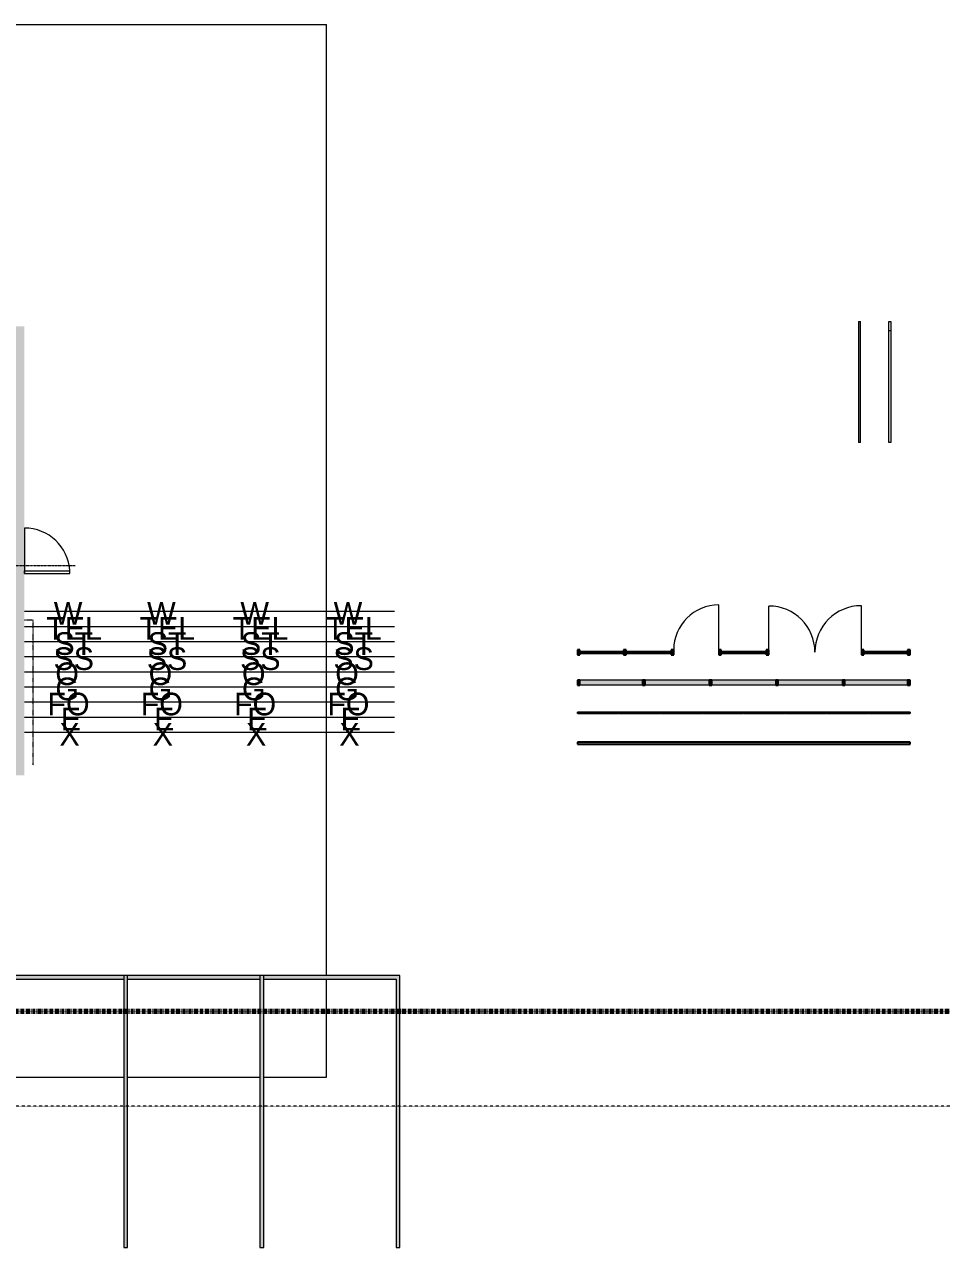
# Model space of a CAD drawing. Header units: inches. Extents: x -10205 to 13964, y -460 to 30702.
# Drawn here: x 428 to 1155, y -460 to 511 of the extents above; entities that cross this region are included whole.
import ezdxf

# ---------------------------------------------------------------- set-up
doc = ezdxf.new("R2010")
doc.units = ezdxf.units.IN
doc.header["$MEASUREMENT"] = 0
for name, pattern in [('Aligning Line 1_8_', [0.25, 0.125, -0.125]), ('Dash 1_16_', [0.125, 0.0625, -0.0625]), ('Double Dash 3_8_', [1, 0.375, -0.125, 0.125, -0.125, 0.125, -0.125]), ('Grid Line 1_2_', [0.875, 0.5, -0.125, 0.125, -0.125])]:
    doc.linetypes.add(name, pattern=pattern)
for name, color, linetype, lineweight in [('0-1', 7, 'Continuous', 5), ('0-2', 8, 'Continuous', 9), ('0-4', 7, 'Continuous', 9), ('A-ANNO-NOTE', 131, 'Continuous', 9), ('A-DOOR-1', 53, 'Continuous', 9), ('A-DOOR-2', 133, 'Continuous', 13), ('A-GENM-1', 8, 'Continuous', 9), ('A-GENM-8', 7, 'Continuous', 9), ('A-GLAZ-CURT-1', 50, 'Continuous', 9), ('A-GLAZ-CURT-2', 253, 'Continuous', 25), ('A-GLAZ-CWMG-1', 8, 'Continuous', 9), ('A-GLAZ-CWMG-2', 253, 'Continuous', 25), ('A-GLAZ-CWMG-3', 53, 'Continuous', 9), ('A-WALL-1', 8, 'Continuous', 9), ('A-WALL-3', 253, 'Continuous', 25), ('C-PROP-LINE-1', 43, 'Double Dash 3_8_', 70), ('C-TOPO-1', 53, 'Continuous', 9), ('G-ANNO-SYMB', 111, 'Aligning Line 1_8_', 9), ('I-FURN-2', 53, 'Continuous', 9), ('I-FURN-HDLN-1', 50, 'Dash 1_16_', 9), ('L-SITE-1', 53, 'Continuous', 9), ('S-BEAM-2', 53, 'Continuous', 9), ('S-BEAM-3', 35, 'Continuous', 9), ('S-FNDN-1', 9, 'Continuous', 5), ('S-GRID-1', 1, 'Grid Line 1_2_', 9)]:
    doc.layers.add(name, color=color, linetype=linetype, lineweight=lineweight)
doc.layers.add('0-3', color=255, linetype='Continuous', lineweight=5, transparency=0.9)
doc.styles.add('Century Gothic', font='ufonts.com_century-gothic.ttf', dxfattribs={"height": 18})

# ---------------------------------------------------------------- blocks, each defined once
blk = doc.blocks.new('System Panel - Glazed-1235394-SITE PLAN - CAD FILE')
at = {"layer": 'A-GLAZ-CURT-1'}
blk.add_hatch(color=256, dxfattribs=at).paths.add_polyline_path([(17.36, -0.5), (17.36, 0.5), (-17.36, 0.5), (-17.36, -0.5)], flags=0)
at = {"layer": 'A-GLAZ-CURT-2'}
for p, q in [((17.36, 0.5), (-17.36, 0.5)), ((-17.36, 0.5), (-17.36, -0.5)), ((17.36, -0.5), (17.36, 0.5)), ((-17.36, -0.5), (17.36, -0.5))]:
    blk.add_line(p, q, dxfattribs=at)
blk = doc.blocks.new('System Panel - Glazed-1235395-SITE PLAN - CAD FILE')
at = {"layer": 'A-GLAZ-CURT-1'}
blk.add_hatch(color=256, dxfattribs=at).paths.add_polyline_path([(-4.77, -0.5), (17.86, -0.5), (17.86, 0.5), (-17.86, 0.5), (-17.86, -0.5)], flags=0)
at = {"layer": 'A-GLAZ-CURT-2'}
for p, q in [((17.86, 0.5), (-17.86, 0.5)), ((-17.86, 0.5), (-17.86, -0.5)), ((17.86, -0.5), (17.86, 0.5)), ((-17.86, -0.5), (17.86, -0.5))]:
    blk.add_line(p, q, dxfattribs=at)
blk = doc.blocks.new('Storefront_Entry_Door-_Single_7051 - Store Front Single Door-1239003-SITE PLAN - CAD FILE')
at = {"layer": 'A-DOOR-1'}
blk.add_line((-17.86, -2), (-17.86, -37.71), dxfattribs=at)
blk.add_arc((-17.86, -2), 35.71, 270, 360, dxfattribs=at)
blk = doc.blocks.new('Rectangular Mullion - 2_ x 4_ rectangular-406775-SITE PLAN - CAD FILE')
at = {"layer": 'A-GLAZ-CWMG-1'}
blk.add_hatch(color=256, dxfattribs=at).paths.add_polyline_path([(-2, 2), (0, 2), (-0.06, -2), (-2, -2), (-2, 0.5)], flags=0)
at = {"layer": 'A-GLAZ-CWMG-2'}
for p, q in [((-2, 2), (0, 2)), ((-2, -2), (-2, 2)), ((0, 2), (0, -2)), ((0, -2), (-2, -2))]:
    blk.add_line(p, q, dxfattribs=at)
blk = doc.blocks.new('Rectangular Mullion - 2_ x 4_ rectangular-406779-SITE PLAN - CAD FILE')
at = {"layer": 'A-GLAZ-CWMG-1'}
blk.add_hatch(color=256, dxfattribs=at).paths.add_polyline_path([(-2, 2), (-2, -2), (0, -2), (-0.0625, 2)], flags=0)
at = {"layer": 'A-GLAZ-CWMG-2'}
for p, q in [((0, 2), (-2, 2)), ((-2, 2), (-2, -2)), ((0, -2), (0, 2)), ((-2, -2), (0, -2))]:
    blk.add_line(p, q, dxfattribs=at)
blk = doc.blocks.new('Rectangular Mullion - 2_ x 4_ rectangular-406766-SITE PLAN - CAD FILE')
at = {"layer": 'A-GLAZ-CWMG-1'}
blk.add_hatch(color=256, dxfattribs=at).paths.add_polyline_path([(1, 2), (1, -2), (-1, -2), (-1, 2)], flags=0)
at = {"layer": 'A-GLAZ-CWMG-2'}
for p, q in [((-1, 2), (1, 2)), ((-1, -2), (-1, 2)), ((1, 2), (1, -2)), ((1, -2), (-1, -2))]:
    blk.add_line(p, q, dxfattribs=at)
blk = doc.blocks.new('Single-Flush - 36_ x 84_-608269-SITE PLAN - CAD FILE')
at = {"layer": 'A-DOOR-1'}
blk.add_arc((18, 3.81), 36.07, 93.17885, 180, dxfattribs=at)
at = {"layer": 'A-DOOR-2'}
for p, q in [((16, 3.81), (16, 39.82)), ((18, 39.82), (16, 39.82)), ((18, 3.81), (18, 39.82)), ((18, 3.81), (16, 3.81))]:
    blk.add_line(p, q, dxfattribs=at)
blk = doc.blocks.new('Site Utility Line - Fence-1223393-SITE PLAN - CAD FILE')
at = {"layer": 'L-SITE-1'}
blk.add_line((0.375, 0), (294, 0), dxfattribs=at)
blk = doc.blocks.new('Site Utility Line - Electrical Line-1223397-SITE PLAN - CAD FILE')
at = {"layer": 'L-SITE-1'}
blk.add_line((0.375, 0), (294, 0), dxfattribs=at)
blk = doc.blocks.new('Site Utility Line - Fiberoptic Line-1223401-SITE PLAN - CAD FILE')
at = {"layer": 'L-SITE-1'}
blk.add_line((0.375, 0), (294, 0), dxfattribs=at)
blk = doc.blocks.new('Site Utility Line - Gas Line-1223405-SITE PLAN - CAD FILE')
at = {"layer": 'L-SITE-1'}
blk.add_line((0.375, 0), (294, 0), dxfattribs=at)
blk = doc.blocks.new('Site Utility Line - O Line-1223409-SITE PLAN - CAD FILE')
at = {"layer": 'L-SITE-1'}
blk.add_line((0.375, 0), (294, 0), dxfattribs=at)
blk = doc.blocks.new('Site Utility Line - Sanitary Sewer Line-1223413-SITE PLAN - CAD FILE')
at = {"layer": 'L-SITE-1'}
blk.add_line((0.375, 0), (294, 0), dxfattribs=at)
blk = doc.blocks.new('Site Utility Line - Storm Sewer Line-1223417-SITE PLAN - CAD FILE')
at = {"layer": 'L-SITE-1'}
blk.add_line((0.375, 0), (294, 0), dxfattribs=at)
blk = doc.blocks.new('Site Utility Line - Telecom Line-1223421-SITE PLAN - CAD FILE')
at = {"layer": 'L-SITE-1'}
blk.add_line((0.375, 0), (294, 0), dxfattribs=at)
blk = doc.blocks.new('Site Utility Line - Water Line-1223425-SITE PLAN - CAD FILE')
at = {"layer": 'L-SITE-1'}
blk.add_line((0.375, 0), (294, 0), dxfattribs=at)
blk = doc.blocks.new('Storefront_Entry_Doors-_Double_7062 - Store Front Double Door-1235400-SITE PLAN - CAD FILE')
at = {"layer": 'A-DOOR-1'}
for centre, radius, start, end in [((-36.71, 0.25), 36.59, 360, 90), ((36.71, 0.25), 36.84, 90, 180)]:
    blk.add_arc(centre, radius, start, end, dxfattribs=at)
at = {"layer": 'A-DOOR-2'}
for p, q in [((-36.71, 0.25), (-36.71, 36.84)), ((36.71, 0.25), (36.71, 37.09))]:
    blk.add_line(p, q, dxfattribs=at)
blk = doc.blocks.new('Dimension Lumber - Canted Ends - 2x8-1234392-SITE PLAN - CAD FILE')
at = {"layer": 'S-BEAM-2'}
for p, q in [((-48, 0.75), (-40.67, 0.75)), ((-48, -0.75), (-48, 0.75)), ((-40.67, 0.75), (48, 0.75)), ((-40.67, 0.75), (-40.67, -0.75)), ((48, 0.75), (48, -0.75)), ((-40.67, -0.75), (-48, -0.75)), ((48, -0.75), (-40.67, -0.75))]:
    blk.add_line(p, q, dxfattribs=at)
blk = doc.blocks.new('Dimension Lumber - Truncated - 2x8-1235355-SITE PLAN - CAD FILE')
at = {"layer": 'S-BEAM-3'}
blk.add_hatch(color=256, dxfattribs=at).paths.add_polyline_path([(48, 0.75), (-48, 0.75), (-48, -0.75), (48, -0.75)], flags=0)
at = {"layer": 'S-BEAM-2'}
for p, q in [((-48, -0.75), (-48, 0.75)), ((48, 0.75), (-48, 0.75)), ((48, 0.75), (48, -0.75)), ((-48, -0.75), (48, -0.75))]:
    blk.add_line(p, q, dxfattribs=at)
blk = doc.blocks.new('Frameless Glass Panel - one-1237482-SITE PLAN - CAD FILE')
at = {"layer": 'A-GLAZ-CURT-1'}
blk.add_hatch(color=256, dxfattribs=at).paths.add_polyline_path([(-16.25, -0.25), (16.25, -0.25), (16.25, 0.25), (-16.25, 0.25)], flags=0)
at = {"layer": 'A-GLAZ-CURT-2'}
for p, q in [((16.25, 0.25), (-16.25, 0.25)), ((-16.25, 0.25), (-16.25, -0.25)), ((16.25, -0.25), (16.25, 0.25)), ((-16.25, -0.25), (16.25, -0.25))]:
    blk.add_line(p, q, dxfattribs=at)
blk = doc.blocks.new('Rectangular Mullion - Base Channel-1237477-SITE PLAN - CAD FILE')
at = {"layer": 'A-GLAZ-CWMG-1'}
for points in [[(866.63, -35.32), (899.57, -35.32), (899.57, -35.19), (866.57, -35.19), (866.57, -35.32)], [(866.57, -36.19), (899.57, -36.19), (899.57, -36.07), (866.57, -36.07)]]:
    blk.add_hatch(color=256, dxfattribs=at).paths.add_polyline_path(points, flags=0)
h = blk.add_hatch(color=256, dxfattribs=at)
h.paths.add_polyline_path([(899.57, -36.07), (899.57, -35.32), (866.57, -35.32), (866.63, -36.07), (899.32, -36.07)], flags=0)
h.paths.add_polyline_path([(868.57, -35.94), (866.82, -35.94), (866.82, -35.44), (899.32, -35.44), (899.32, -35.94)], flags=0)
at = {"layer": 'A-GLAZ-CWMG-3'}
for p, q in [((866.57, -35.32), (866.57, -35.19)), ((899.57, -35.19), (866.57, -35.19)), ((866.57, -36.07), (866.57, -35.32)), ((899.57, -35.32), (866.57, -35.32)), ((866.57, -36.19), (866.57, -36.07)), ((899.57, -36.07), (866.57, -36.07)), ((899.57, -36.19), (866.57, -36.19))]:
    blk.add_line(p, q, dxfattribs=at)
blk = doc.blocks.new('Rectangular Mullion - 2_ x 4_ rectangular-1235419-SITE PLAN - CAD FILE')
at = {"layer": 'A-GLAZ-CWMG-1'}
blk.add_hatch(color=256, dxfattribs=at).paths.add_polyline_path([(918.37, -13.69), (918.37, -9.69), (868.57, -9.69), (868.57, -13.69)], flags=0)
at = {"layer": 'A-GLAZ-CWMG-3'}
for p, q in [((918.37, -9.69), (868.57, -9.69)), ((918.37, -13.69), (868.57, -13.69))]:
    blk.add_line(p, q, dxfattribs=at)
blk = doc.blocks.new('Rectangular Mullion - 2_ x 4_ rectangular-1235420-SITE PLAN - CAD FILE')
at = {"layer": 'A-GLAZ-CWMG-1'}
blk.add_hatch(color=256, dxfattribs=at).paths.add_polyline_path([(971.17, -13.69), (971.17, -9.69), (920.37, -9.69), (920.37, -13.69)], flags=0)
at = {"layer": 'A-GLAZ-CWMG-3'}
for p, q in [((971.17, -9.69), (920.37, -9.69)), ((971.17, -13.69), (920.37, -13.69))]:
    blk.add_line(p, q, dxfattribs=at)
blk = doc.blocks.new('Rectangular Mullion - Base Channel-1237480-SITE PLAN - CAD FILE')
at = {"layer": 'A-GLAZ-CWMG-1'}
for points in [[(918.37, -35.32), (932.57, -35.32), (932.57, -35.19), (899.57, -35.19), (899.57, -35.32)], [(918.37, -36.19), (932.57, -36.19), (932.57, -36.07), (899.57, -36.07), (899.57, -36.19)]]:
    blk.add_hatch(color=256, dxfattribs=at).paths.add_polyline_path(points, flags=0)
h = blk.add_hatch(color=256, dxfattribs=at)
h.paths.add_polyline_path([(932.32, -36.07), (932.57, -36.07), (932.57, -35.32), (899.57, -35.32), (899.57, -36.07), (920.37, -36.07)], flags=0)
h.paths.add_polyline_path([(918.37, -35.94), (899.82, -35.94), (899.82, -35.44), (932.32, -35.44), (932.32, -35.94), (920.37, -35.94)], flags=0)
at = {"layer": 'A-GLAZ-CWMG-3'}
for p, q in [((932.57, -35.19), (899.57, -35.19)), ((932.57, -35.32), (899.57, -35.32)), ((932.57, -36.07), (899.57, -36.07)), ((932.57, -36.19), (899.57, -36.19))]:
    blk.add_line(p, q, dxfattribs=at)
blk = doc.blocks.new('Rectangular Mullion - Base Channel-1237481-SITE PLAN - CAD FILE')
at = {"layer": 'A-GLAZ-CWMG-1'}
for points in [[(1130.51, -35.32), (1130.57, -35.32), (1130.51, -35.19), (1097.57, -35.19), (1097.57, -35.32), (1128.57, -35.32)], [(1130.57, -36.19), (1130.51, -36.07), (1097.57, -36.07), (1097.57, -36.19), (1130.51, -36.19)]]:
    blk.add_hatch(color=256, dxfattribs=at).paths.add_polyline_path(points, flags=0)
h = blk.add_hatch(color=256, dxfattribs=at)
h.paths.add_polyline_path([(1130.57, -36.07), (1130.51, -35.32), (1097.57, -35.32), (1097.57, -36.07), (1130.51, -36.07)], flags=0)
h.paths.add_polyline_path([(1097.82, -35.94), (1097.82, -35.44), (1130.32, -35.44), (1130.32, -35.94), (1128.57, -35.94)], flags=0)
at = {"layer": 'A-GLAZ-CWMG-3'}
for p, q in [((1130.57, -35.19), (1097.57, -35.19)), ((1130.57, -35.32), (1097.57, -35.32)), ((1130.57, -36.07), (1097.57, -36.07)), ((1130.57, -36.19), (1097.57, -36.19)), ((1130.57, -35.19), (1130.57, -35.32)), ((1130.57, -35.32), (1130.57, -36.07)), ((1130.57, -36.07), (1130.57, -36.19))]:
    blk.add_line(p, q, dxfattribs=at)
blk = doc.blocks.new('Bed-Standard - Queen 60_ x 79_-1242961-SITE PLAN - CAD FILE')
at = {"layer": 'I-FURN-2'}
for p, q in [((40.69, 37.7), (-19.31, 37.7)), ((-19.31, 37.7), (-19.31, -41.3)), ((-16.31, 35.7), (-16.31, 23.7)), ((-16.31, 35.7), (37.69, 35.7)), ((37.69, 35.7), (37.69, 23.7)), ((40.69, -41.3), (40.69, 37.7)), ((40.69, 23.7), (-19.31, 17.13)), ((-16.31, 23.7), (37.69, 23.7)), ((-19.31, -41.3), (40.69, -41.3))]:
    blk.add_line(p, q, dxfattribs=at)
at = {"layer": 'I-FURN-HDLN-1'}
for p, q in [((-55.31, 37.7), (-55.31, -77.3)), ((64.69, -77.3), (64.69, 37.7)), ((-55.31, -77.3), (-48.31, -77.3)), ((-40.69, -77.3), (64.69, -77.3))]:
    blk.add_line(p, q, dxfattribs=at)
blk = doc.blocks.new('Family - ___-1195306-SITE PLAN - CAD FILE')
at = {"layer": 'C-PROP-LINE-1'}
blk.add_line((1551.61, -272.69), (-141.23, -272.69), dxfattribs=at)
blk = doc.blocks.new('1750 Ox - 2nd Phase_rvt-1-SITE PLAN - CAD FILE')
at = {"layer": 'A-WALL-1'}
h = blk.add_hatch(color=256, dxfattribs=at)
h.paths.add_polyline_path([(180.63, 263.56), (9.87, 271.01), (182.15, 263.67), (180.86, 263.58)], flags=0)
h.paths.add_polyline_path([(179.76, 263.56), (428, 263.56), (428, 271.19), (5.62, 271.19), (5.62, 263.56), (113.72, 263.56)], flags=0)
h = blk.add_hatch(color=256, dxfattribs=at)
h.paths.add_polyline_path([(420.37, -85.19), (428, -85.19), (428, 75), (420.37, 75), (420.37, -77.56)], flags=0)
h.paths.add_polyline_path([(424.42, 111), (428, 111), (428, 263.56), (420.37, 263.56), (420.37, 111)], flags=0)
blk.add_hatch(color=256, dxfattribs=at).paths.add_polyline_path([(1048.41, -60.48), (1130.51, -60.48), (1130.51, -58.91), (866.63, -58.91), (866.63, -60.48)], flags=0)
at = {"layer": 'S-FNDN-1'}
h = blk.add_hatch(color=256, dxfattribs=at)
h.paths.add_polyline_path([(420.02, -77.56), (420.37, -77.56), (420.37, 60.63), (420, 60.57), (420, -77.56)], flags=0)
h.paths.add_polyline_path([(420.37, 65.38), (420.37, 75), (428, 75), (428, 111), (420.37, 111), (420.37, 120.63), (420, 120.63), (420, 65.38)], flags=0)
h.paths.add_polyline_path([(420.37, 125.38), (420.37, 263.19), (420, 263.19), (420, 125.38)], flags=0)
at = {"layer": 'A-WALL-3'}
for p, q in [((1130.51, -58.91), (866.63, -58.91)), ((866.63, -58.91), (866.63, -60.48)), ((866.63, -60.48), (1130.51, -60.48)), ((1130.51, -60.48), (1130.51, -58.91))]:
    blk.add_line(p, q, dxfattribs=at)
at = {"layer": 'C-TOPO-1'}
for p, q in [((-241.62, 510.81), (667.63, 510.81)), ((667.63, -244.08), (667.63, 510.81)), ((428, 111), (428, 75)), ((667.63, -324.81), (667.63, -247.08)), ((401.77, -324.81), (506.77, -324.81)), ((509.77, -324.81), (614.77, -324.81)), ((617.77, -324.81), (667.63, -324.81))]:
    blk.add_line(p, q, dxfattribs=at)
at = {"layer": '0-2'}
for name, p, rotation in [('Dimension Lumber - Truncated - 2x8-1235355-SITE PLAN - CAD FILE', (1090.39, 226.95), 269.9999999999999), ('Dimension Lumber - Canted Ends - 2x8-1234392-SITE PLAN - CAD FILE', (1114.39, 226.95), 269.9999999999999), ('Single-Flush - 36_ x 84_-608269-SITE PLAN - CAD FILE', (424.19, 93), 270), ('Storefront_Entry_Door-_Single_7051 - Store Front Single Door-1239003-SITE PLAN - CAD FILE', (960.86, 12.31), 180), ('Bed-Standard - Queen 60_ x 79_-1242961-SITE PLAN - CAD FILE', (379.69, -39.48), 180), ('Rectangular Mullion - 2_ x 4_ rectangular-406779-SITE PLAN - CAD FILE', (866.57, 12.31), 180), ('Rectangular Mullion - 2_ x 4_ rectangular-406779-SITE PLAN - CAD FILE', (866.57, -11.69), 180)]:
    blk.add_blockref(name, p, dxfattribs=dict(at, rotation=rotation))
for name, p in [('Storefront_Entry_Doors-_Double_7062 - Store Front Double Door-1235400-SITE PLAN - CAD FILE', (1055.14, 12.31)), ('Site Utility Line - Water Line-1223425-SITE PLAN - CAD FILE', (427.62, 45)), ('Site Utility Line - Telecom Line-1223421-SITE PLAN - CAD FILE', (427.62, 33)), ('Site Utility Line - Storm Sewer Line-1223417-SITE PLAN - CAD FILE', (427.62, 21)), ('System Panel - Glazed-1235394-SITE PLAN - CAD FILE', (885.93, 12.31)), ('System Panel - Glazed-1235395-SITE PLAN - CAD FILE', (923.14, 12.31)), ('System Panel - Glazed-1235395-SITE PLAN - CAD FILE', (998.57, 12.31)), ('System Panel - Glazed-1235394-SITE PLAN - CAD FILE', (1111.22, 12.31)), ('Site Utility Line - Sanitary Sewer Line-1223413-SITE PLAN - CAD FILE', (427.62, 9)), ('Site Utility Line - O Line-1223409-SITE PLAN - CAD FILE', (427.62, -3)), ('Rectangular Mullion - 2_ x 4_ rectangular-1235419-SITE PLAN - CAD FILE', (0, 0)), ('Rectangular Mullion - 2_ x 4_ rectangular-1235420-SITE PLAN - CAD FILE', (0, 0)), ('Rectangular Mullion - 2_ x 4_ rectangular-1235420-SITE PLAN - CAD FILE', (52.8, 0)), ('Rectangular Mullion - 2_ x 4_ rectangular-1235420-SITE PLAN - CAD FILE', (105.6, 0)), ('Rectangular Mullion - 2_ x 4_ rectangular-1235419-SITE PLAN - CAD FILE', (210.2, 0)), ('Site Utility Line - Gas Line-1223405-SITE PLAN - CAD FILE', (427.62, -15)), ('Site Utility Line - Fiberoptic Line-1223401-SITE PLAN - CAD FILE', (427.62, -27)), ('Rectangular Mullion - Base Channel-1237477-SITE PLAN - CAD FILE', (0, 0)), ('Frameless Glass Panel - one-1237482-SITE PLAN - CAD FILE', (883.07, -35.69)), ('Rectangular Mullion - Base Channel-1237480-SITE PLAN - CAD FILE', (0, 0)), ('Frameless Glass Panel - one-1237482-SITE PLAN - CAD FILE', (916.07, -35.69)), ('Rectangular Mullion - Base Channel-1237480-SITE PLAN - CAD FILE', (33, 0)), ('Frameless Glass Panel - one-1237482-SITE PLAN - CAD FILE', (949.07, -35.69)), ('Rectangular Mullion - Base Channel-1237480-SITE PLAN - CAD FILE', (66, 0)), ('Frameless Glass Panel - one-1237482-SITE PLAN - CAD FILE', (982.07, -35.69)), ('Rectangular Mullion - Base Channel-1237480-SITE PLAN - CAD FILE', (99, 0)), ('Frameless Glass Panel - one-1237482-SITE PLAN - CAD FILE', (1015.07, -35.69)), ('Rectangular Mullion - Base Channel-1237480-SITE PLAN - CAD FILE', (132, 0)), ('Frameless Glass Panel - one-1237482-SITE PLAN - CAD FILE', (1048.07, -35.69)), ('Rectangular Mullion - Base Channel-1237480-SITE PLAN - CAD FILE', (165, 0)), ('Frameless Glass Panel - one-1237482-SITE PLAN - CAD FILE', (1081.07, -35.69)), ('Rectangular Mullion - Base Channel-1237481-SITE PLAN - CAD FILE', (0, 0)), ('Frameless Glass Panel - one-1237482-SITE PLAN - CAD FILE', (1114.07, -35.69)), ('Site Utility Line - Electrical Line-1223397-SITE PLAN - CAD FILE', (427.62, -39)), ('Site Utility Line - Fence-1223393-SITE PLAN - CAD FILE', (427.62, -51))]:
    blk.add_blockref(name, p, dxfattribs=at)
at = {"layer": '0-2', "extrusion": (0, 0, -1), "rotation": 180}
for name, p in [('Rectangular Mullion - 2_ x 4_ rectangular-406766-SITE PLAN - CAD FILE', (-904.29, 12.31)), ('Rectangular Mullion - 2_ x 4_ rectangular-406766-SITE PLAN - CAD FILE', (-942, 12.31)), ('Rectangular Mullion - 2_ x 4_ rectangular-406766-SITE PLAN - CAD FILE', (-979.72, 12.31)), ('Rectangular Mullion - 2_ x 4_ rectangular-406766-SITE PLAN - CAD FILE', (-1017.43, 12.31)), ('Rectangular Mullion - 2_ x 4_ rectangular-406766-SITE PLAN - CAD FILE', (-1092.86, 12.31)), ('Rectangular Mullion - 2_ x 4_ rectangular-406775-SITE PLAN - CAD FILE', (-1130.57, 12.31)), ('Rectangular Mullion - 2_ x 4_ rectangular-406766-SITE PLAN - CAD FILE', (-919.37, -11.69)), ('Rectangular Mullion - 2_ x 4_ rectangular-406766-SITE PLAN - CAD FILE', (-972.17, -11.69)), ('Rectangular Mullion - 2_ x 4_ rectangular-406766-SITE PLAN - CAD FILE', (-1024.97, -11.69)), ('Rectangular Mullion - 2_ x 4_ rectangular-406766-SITE PLAN - CAD FILE', (-1077.77, -11.69)), ('Rectangular Mullion - 2_ x 4_ rectangular-406775-SITE PLAN - CAD FILE', (-1130.57, -11.69))]:
    blk.add_blockref(name, p, dxfattribs=at)
at = {"layer": '0-3'}
blk.add_blockref('Family - ___-1195306-SITE PLAN - CAD FILE', (0, 0), dxfattribs=at)
at = {"layer": 'A-ANNO-NOTE', "char_height": 18, "attachment_point": 1, "style": 'Century Gothic'}
for s, insert, width in [('W', (451.25, 52.38), 29.694), ('W', (525.25, 52.38), 29.694), ('W', (599.25, 52.38), 29.694), ('W', (673.25, 52.38), 29.694), ('TEL', (445.24, 40.38), 44.238), ('TEL', (519.24, 40.38), 44.238), ('TEL', (593.24, 40.38), 44.238), ('TEL', (667.24, 40.38), 44.238), ('ST', (451.74, 28.38), 28.482), ('ST', (525.74, 28.38), 28.482), ('ST', (599.74, 28.38), 28.482), ('ST', (673.74, 28.38), 28.482), ('SS', (451.02, 16.38), 30.3), ('SS', (525.02, 16.38), 30.3), ('SS', (599.02, 16.38), 30.3), ('SS', (673.02, 16.38), 30.3), ('O', (452.49, 4.38), 26.664), ('O', (526.49, 4.38), 26.664), ('O', (600.49, 4.38), 26.664), ('O', (674.49, 4.38), 26.664), ('G', (452.49, -7.62), 26.664), ('G', (526.49, -7.62), 26.664), ('G', (600.49, -7.62), 26.664), ('G', (674.49, -7.62), 26.664), ('FO', (446.26, -19.62), 41.814), ('FO', (520.26, -19.62), 41.814), ('FO', (594.26, -19.62), 41.814), ('FO', (668.26, -19.62), 41.814), ('E', (456.76, -31.62), 16.362), ('E', (530.76, -31.62), 16.362), ('E', (604.76, -31.62), 16.362), ('E', (678.76, -31.62), 16.362), ('X', (455.74, -43.62), 18.786), ('X', (529.74, -43.62), 18.786), ('X', (603.74, -43.62), 18.786), ('X', (677.74, -43.62), 18.786)]:
    blk.add_mtext(s, dxfattribs=dict(at, insert=insert, width=width))
blk = doc.blocks.new('Parking_Stall_Multiple - 9x18-1200644-SITE PLAN - CAD FILE')
at = {"layer": 'A-GENM-1'}
h = blk.add_hatch(color=256, dxfattribs=at)
h.paths.add_polyline_path([(3, 756), (216, 756), (109.5, 757.5), (28.24, 756.36)], flags=0)
h.paths.add_polyline_path([(0, 756), (3, 756), (1.5, 757.5)], flags=0)
h.paths.add_polyline_path([(216, 864), (216, 867), (0, 867), (0.08, 759), (3, 759), (3, 864), (167.31, 864)], flags=0)
h = blk.add_hatch(color=256, dxfattribs=at)
h.paths.add_polyline_path([(216, 759), (0.08, 758.92), (0, 756), (1.5, 757.5), (3, 756), (109.5, 757.5), (216, 756)], flags=0)
h.paths.add_polyline_path([(216, 648), (216, 651), (109.5, 649.5), (3, 651), (0, 648), (167.31, 648)], flags=0)
h.paths.add_polyline_path([(3, 756), (0, 756), (0.08, 651), (3, 651), (3, 731.12)], flags=0)
h = blk.add_hatch(color=256, dxfattribs=at)
h.paths.add_polyline_path([(216, 543), (109.5, 541.5), (3, 543), (0, 540), (216, 540)], flags=0)
h.paths.add_polyline_path([(216, 651), (3, 651), (109.5, 649.5), (167.31, 650.31)], flags=0)
h.paths.add_polyline_path([(0, 648), (3, 651), (0.08, 650.92)], flags=0)
h.paths.add_polyline_path([(3, 543), (3, 648), (0, 647.96), (0.08, 543)], flags=0)
h = blk.add_hatch(color=256, dxfattribs=at)
h.paths.add_polyline_path([(216, 543), (3, 543), (109.5, 541.5), (167.31, 542.31)], flags=0)
h.paths.add_polyline_path([(216, 432), (216, 435), (109.5, 433.5), (3, 435), (0, 432), (167.31, 432)], flags=0)
h.paths.add_polyline_path([(0, 540), (3, 543), (0, 543)], flags=0)
h.paths.add_polyline_path([(3, 540), (0, 539.96), (0.08, 435), (3, 435)], flags=0)
h = blk.add_hatch(color=256, dxfattribs=at)
h.paths.add_polyline_path([(216, 324), (216, 327), (109.5, 325.5), (3, 327), (0, 324), (200.78, 324)], flags=0)
h.paths.add_polyline_path([(216, 435), (3, 435), (109.5, 433.5), (167.31, 434.31)], flags=0)
h.paths.add_polyline_path([(0, 432), (3, 435), (0.08, 434.92)], flags=0)
h.paths.add_polyline_path([(3, 358.8), (3, 432), (0, 431.96), (0.08, 327), (3, 327)], flags=0)
h = blk.add_hatch(color=256, dxfattribs=at)
h.paths.add_polyline_path([(216, 216), (216, 219), (3, 216), (200.78, 216)], flags=0)
h.paths.add_polyline_path([(216, 327), (3, 327), (109.5, 325.5), (200.78, 326.79)], flags=0)
h.paths.add_polyline_path([(0, 324), (3, 327), (0.08, 326.92)], flags=0)
h.paths.add_polyline_path([(0, 216), (3, 216), (1.5, 217.5)], flags=0)
h.paths.add_polyline_path([(3, 254.95), (3, 324), (0, 323.96), (0.08, 219), (3, 219)], flags=0)
h = blk.add_hatch(color=256, dxfattribs=at)
h.paths.add_polyline_path([(216, 108), (216, 111), (3, 108), (167.31, 108)], flags=0)
h.paths.add_polyline_path([(216, 219), (0.08, 218.92), (0, 216), (1.5, 217.5), (3, 216), (200.78, 218.79)], flags=0)
h.paths.add_polyline_path([(0, 108), (3, 108), (1.5, 109.5)], flags=0)
h.paths.add_polyline_path([(3, 111), (3, 216), (0, 215.96), (0.08, 111)], flags=0)
h = blk.add_hatch(color=256, dxfattribs=at)
h.paths.add_polyline_path([(3, 108), (216, 111), (0.08, 110.92), (0, 108), (1.5, 109.5)], flags=0)
h.paths.add_polyline_path([(216, 0), (216, 3), (3, 3), (3, 108), (0, 107.96), (0, 0), (167.31, 0)], flags=0)
at = {"layer": 'A-GENM-8'}
for p, q in [((216, 867), (0, 867)), ((0, 867), (0, 756)), ((216, 864), (216, 867)), ((3, 759), (3, 864)), ((3, 864), (216, 864)), ((216, 759), (0, 759)), ((0, 759), (0, 648)), ((216, 759), (3, 759)), ((216, 756), (216, 759)), ((216, 756), (216, 759)), ((0, 756), (216, 756)), ((3, 651), (3, 756)), ((3, 756), (216, 756)), ((216, 651), (0, 651)), ((0, 651), (0, 540)), ((216, 651), (3, 651)), ((216, 648), (216, 651)), ((216, 648), (216, 651)), ((0, 648), (216, 648)), ((3, 543), (3, 648)), ((3, 648), (216, 648)), ((216, 543), (0, 543)), ((0, 543), (0, 432)), ((0, 540), (216, 540)), ((216, 543), (3, 543)), ((3, 435), (3, 540)), ((3, 540), (216, 540)), ((216, 540), (216, 543)), ((216, 540), (216, 543)), ((216, 435), (0, 435)), ((0, 435), (0, 324)), ((0, 432), (216, 432)), ((216, 435), (3, 435)), ((3, 327), (3, 432)), ((3, 432), (216, 432)), ((216, 432), (216, 435)), ((216, 432), (216, 435)), ((216, 327), (0, 327)), ((0, 327), (0, 216)), ((0, 324), (216, 324)), ((216, 327), (3, 327)), ((3, 219), (3, 324)), ((3, 324), (216, 324)), ((216, 324), (216, 327)), ((216, 324), (216, 327)), ((216, 219), (0, 219)), ((0, 219), (0, 108)), ((0, 216), (216, 216)), ((216, 219), (3, 219)), ((3, 111), (3, 216)), ((3, 216), (216, 216)), ((216, 216), (216, 219)), ((216, 216), (216, 219)), ((216, 111), (0, 111)), ((0, 111), (0, 0)), ((0, 108), (216, 108)), ((216, 111), (3, 111)), ((3, 3), (3, 108)), ((3, 108), (216, 108)), ((216, 108), (216, 111)), ((216, 108), (216, 111)), ((216, 3), (3, 3)), ((216, 0), (216, 3)), ((0, 0), (216, 0))]:
    blk.add_line(p, q, dxfattribs=at)
blk = doc.blocks.new('1750 Ox - Topography_rvt-1-SITE PLAN - CAD FILE')
at = {"layer": 'S-GRID-1'}
blk.add_line((468.25, 81), (-57.69, 81), dxfattribs=at)
at = {"layer": '0-4', "rotation": 269.9999999999997}
blk.add_blockref('Parking_Stall_Multiple - 9x18-1200644-SITE PLAN - CAD FILE', (-141.23, -244.08), dxfattribs=at)
at = {"layer": 'A-ANNO-NOTE', "char_height": 18, "attachment_point": 1, "style": 'Century Gothic'}
for s, insert, width in [('W', (451.25, 52.38), 29.694), ('W', (525.25, 52.38), 29.694), ('W', (599.25, 52.38), 29.694), ('W', (673.25, 52.38), 29.694), ('TEL', (445.24, 40.38), 44.238), ('TEL', (519.24, 40.38), 44.238), ('TEL', (593.24, 40.38), 44.238), ('TEL', (667.24, 40.38), 44.238), ('ST', (451.74, 28.38), 28.482), ('ST', (525.74, 28.38), 28.482), ('ST', (599.74, 28.38), 28.482), ('ST', (673.74, 28.38), 28.482), ('SS', (451.02, 16.38), 30.3), ('SS', (525.02, 16.38), 30.3), ('SS', (599.02, 16.38), 30.3), ('SS', (673.02, 16.38), 30.3), ('O', (452.49, 4.38), 26.664), ('O', (526.49, 4.38), 26.664), ('O', (600.49, 4.38), 26.664), ('O', (674.49, 4.38), 26.664), ('G', (452.49, -7.62), 26.664), ('G', (526.49, -7.62), 26.664), ('G', (600.49, -7.62), 26.664), ('G', (674.49, -7.62), 26.664), ('FO', (446.26, -19.62), 41.814), ('FO', (520.26, -19.62), 41.814), ('FO', (594.26, -19.62), 41.814), ('FO', (668.26, -19.62), 41.814), ('E', (456.76, -31.62), 16.362), ('E', (530.76, -31.62), 16.362), ('E', (604.76, -31.62), 16.362), ('E', (678.76, -31.62), 16.362), ('X', (455.74, -43.62), 18.786), ('X', (529.74, -43.62), 18.786), ('X', (603.74, -43.62), 18.786), ('X', (677.74, -43.62), 18.786)]:
    blk.add_mtext(s, dxfattribs=dict(at, insert=insert, width=width))

msp = doc.modelspace()

# ---------------------------------------------------------------- block references
at = {"layer": '0-1'}
msp.add_blockref('1750 Ox - 2nd Phase_rvt-1-SITE PLAN - CAD FILE', (0, 0), dxfattribs=at)

# ---------------------------------------------------------------- next in the draw order: linework, layer by layer
at = {"layer": 'G-ANNO-SYMB'}
msp.add_line((2111.65, -347.8), (-195.44, -347.8), dxfattribs=at)

# ---------------------------------------------------------------- next in the draw order: block references
at = {"layer": '0-1'}
msp.add_blockref('1750 Ox - Topography_rvt-1-SITE PLAN - CAD FILE', (0, 0), dxfattribs=at)

doc.saveas('drawing.dxf')
